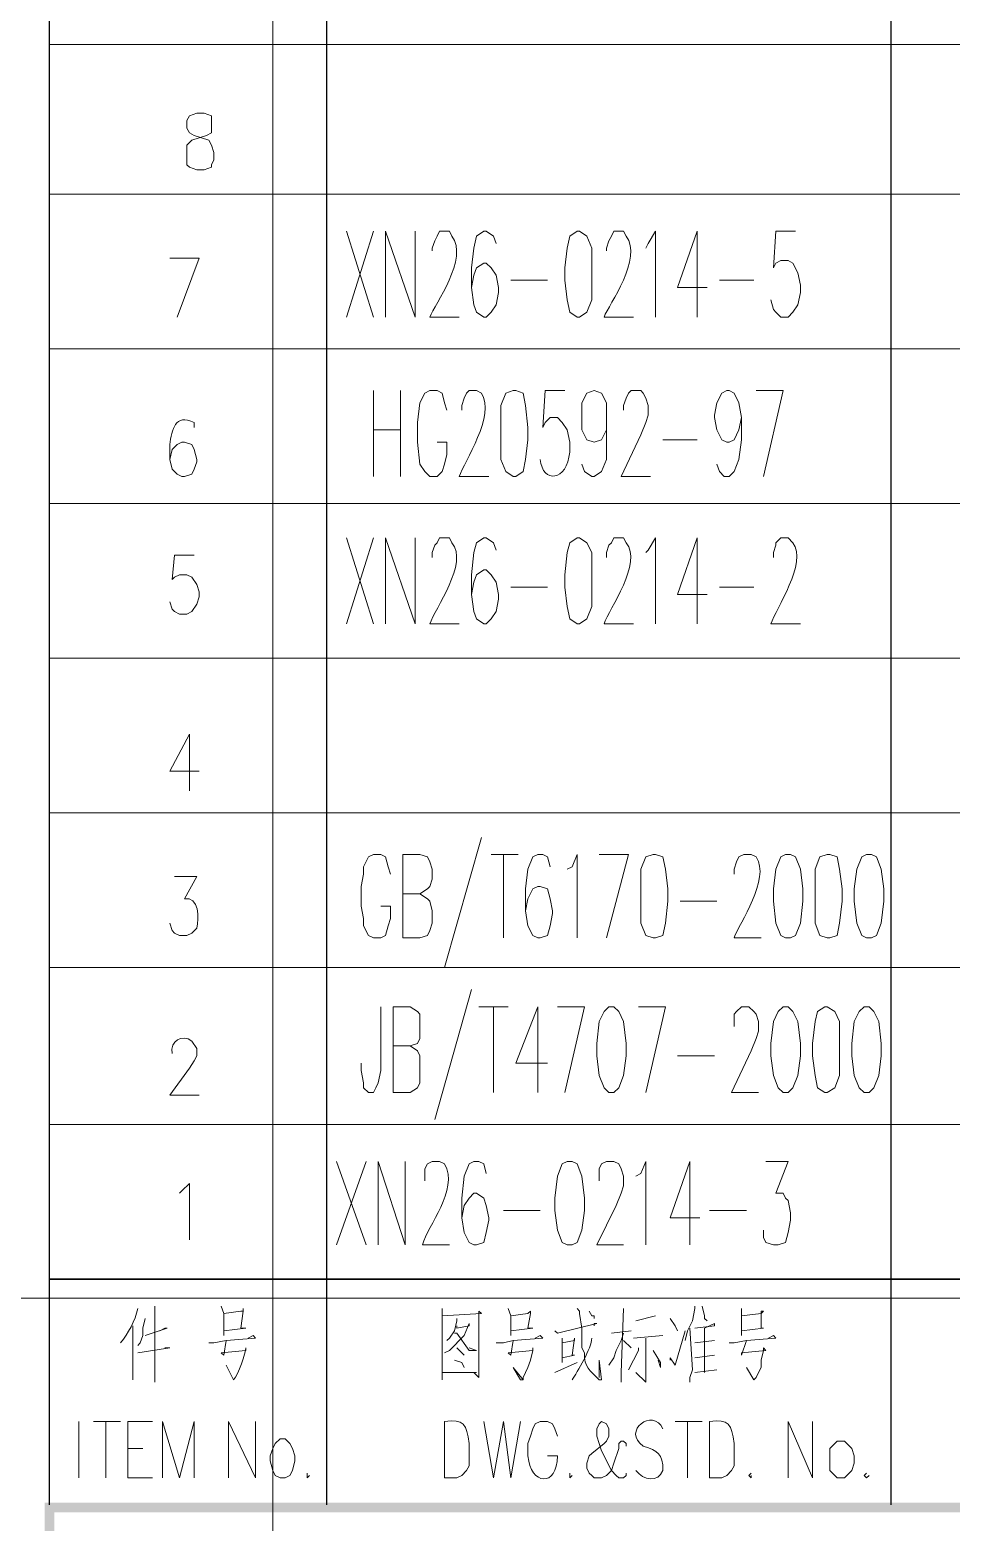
# Model space of a CAD drawing. Header units: millimetres. Extents: x 0 to 825, y 0 to 1167.
# Drawn here: x 559.4 to 627, y 100.4 to 209.8 of the extents above; entities that cross this region are included whole.
import ezdxf

# ---------------------------------------------------------------- set-up
doc = ezdxf.new("R2010")
doc.units = ezdxf.units.MM
doc.layers.add('1', color=7, linetype='Continuous')

msp = doc.modelspace()

# ---------------------------------------------------------------- hatches: boundary and pattern name
h = msp.add_hatch(color=0)
h.dxf.hatch_style = 2
h.paths.add_polyline_path([(810.861732, 101.841732), (561.201732, 101.121732), (560.481732, 101.841732)])
h = msp.add_hatch(color=0)
h.dxf.hatch_style = 2
h.paths.add_polyline_path([(561.201732, 101.121732), (560.481732, 101.841732), (561.201732, 14.541732)])
h = msp.add_hatch(color=0)
h.dxf.hatch_style = 2
h.paths.add_polyline_path([(560.481732, 101.841732), (561.201732, 14.541732), (560.481732, 13.821732)])
h = msp.add_hatch(color=0)
h.dxf.hatch_style = 2
h.paths.add_polyline_path([(810.141732, 101.121732), (810.861732, 101.841732), (561.201732, 101.121732)])

# ---------------------------------------------------------------- linework, layer by layer
at = {"layer": '1', "color": 30, "lineweight": 9}
for points in [[(577.221732, 0.141732), (577.221732, 1166.901732)], [(824.541732, 116.817732), (0.141732, 116.817732)]]:
    msp.add_lwpolyline(points, dxfattribs=at)
at = {"layer": '1', "color": 0, "lineweight": 25}
for points in [[(560.841732, 101.661732), (560.841732, 401.721732)], [(581.181732, 118.221732), (581.181732, 401.721732)], [(622.581732, 118.221732), (622.581732, 401.721732)], [(810.501732, 118.221732), (560.841732, 118.221732), (809.241732, 118.221732)], [(581.181732, 101.661732), (581.181732, 118.221732)], [(622.581732, 101.661732), (622.581732, 118.221732)]]:
    msp.add_lwpolyline(points, dxfattribs=at)
at = {"layer": '1', "color": 0, "lineweight": 9}
for points in [[(560.841732, 208.761732), (810.501732, 208.761732)], [(571.641732, 203.721732), (571.101732, 203.541732), (570.921732, 203.181732), (570.921732, 202.641732), (571.101732, 202.281732), (571.461732, 202.101732), (572.001732, 201.921732), (572.541732, 201.741732), (572.721732, 201.381732), (572.901732, 200.841732), (572.901732, 200.301732), (572.721732, 199.941732), (572.721732, 199.761732), (572.181732, 199.581732), (571.641732, 199.581732), (571.101732, 199.761732), (570.921732, 199.941732), (570.921732, 200.301732), (570.921732, 200.841732), (570.921732, 201.381732), (571.281732, 201.741732), (571.821732, 201.921732), (572.361732, 202.101732), (572.721732, 202.281732), (572.721732, 202.641732), (572.721732, 203.181732), (572.721732, 203.541732), (572.181732, 203.721732), (571.641732, 203.721732)], [(810.501732, 197.781732), (560.841732, 197.781732), (810.501732, 197.781732)], [(582.621732, 188.781732), (584.601732, 195.081732)], [(582.621732, 195.081732), (584.601732, 188.781732)], [(585.501732, 188.781732), (585.501732, 195.081732), (587.661732, 188.781732), (587.661732, 195.081732)], [(593.601732, 194.181732), (593.421732, 194.721732), (592.881732, 195.081732), (592.701732, 195.081732), (592.161732, 194.721732), (591.981732, 193.821732), (591.801732, 192.381732), (591.801732, 190.941732), (591.981732, 189.681732), (592.161732, 189.141732), (592.701732, 188.781732), (592.881732, 188.781732), (593.241732, 189.141732), (593.601732, 189.681732), (593.781732, 190.581732), (593.781732, 190.941732), (593.601732, 191.841732), (593.241732, 192.381732), (592.881732, 192.741732), (592.701732, 192.741732), (592.161732, 192.381732), (591.981732, 191.841732), (591.801732, 190.941732)], [(599.541732, 195.081732), (599.001732, 194.721732), (598.821732, 193.821732), (598.641732, 192.381732), (598.641732, 191.481732), (598.821732, 190.041732), (599.001732, 189.141732), (599.541732, 188.781732), (599.721732, 188.781732), (600.261732, 189.141732), (600.621732, 190.041732), (600.621732, 191.481732), (600.621732, 192.381732), (600.621732, 193.821732), (600.261732, 194.721732), (599.721732, 195.081732), (599.541732, 195.081732)], [(604.581732, 193.821732), (604.761732, 194.181732), (605.301732, 195.081732), (605.301732, 188.781732)], [(608.361732, 195.081732), (606.921732, 190.941732), (609.081732, 190.941732)], [(608.361732, 195.081732), (608.361732, 188.781732)], [(615.561732, 195.081732), (614.121732, 195.081732), (613.941732, 192.381732), (614.121732, 192.741732), (614.481732, 192.921732), (615.021732, 192.921732), (615.381732, 192.741732), (615.741732, 192.021732), (615.921732, 191.121732), (615.921732, 190.581732), (615.741732, 189.681732), (615.381732, 189.141732), (615.021732, 188.781732), (614.481732, 188.781732), (614.121732, 189.141732), (613.941732, 189.321732), (613.761732, 190.041732)], [(569.661732, 193.101732), (571.821732, 193.101732), (570.201732, 188.781732)], [(594.681732, 191.481732), (597.381732, 191.481732)], [(609.981732, 191.481732), (612.501732, 191.481732)], [(810.501732, 186.441732), (560.841732, 186.441732)], [(584.601732, 177.081732), (584.601732, 183.381732)], [(586.581732, 183.381732), (586.581732, 177.081732)], [(590.001732, 181.941732), (589.821732, 182.481732), (589.641732, 183.201732), (589.281732, 183.381732), (588.741732, 183.381732), (588.381732, 183.201732), (588.021732, 182.481732), (587.841732, 181.041732), (587.841732, 179.601732), (588.021732, 177.981732), (588.381732, 177.441732), (588.741732, 177.081732), (589.281732, 177.081732), (589.641732, 177.441732), (589.821732, 177.981732), (590.001732, 178.701732), (590.001732, 179.601732), (589.281732, 179.601732)], [(594.861732, 183.381732), (594.321732, 183.201732), (593.961732, 182.301732), (593.961732, 180.681732), (593.961732, 179.781732), (593.961732, 178.341732), (594.321732, 177.441732), (594.861732, 177.081732), (595.041732, 177.081732), (595.581732, 177.441732), (595.761732, 178.341732), (595.941732, 179.781732), (595.941732, 180.681732), (595.761732, 182.301732), (595.581732, 183.201732), (595.041732, 183.381732), (594.861732, 183.381732)], [(601.701732, 181.401732), (601.701732, 180.501732), (601.341732, 179.781732), (600.801732, 179.601732), (600.801732, 179.601732), (600.261732, 179.781732), (599.901732, 180.501732), (599.901732, 181.401732), (599.901732, 181.581732), (599.901732, 182.481732), (600.261732, 183.201732), (600.801732, 183.381732), (600.801732, 183.381732), (601.341732, 183.201732), (601.701732, 182.481732), (601.701732, 181.401732), (601.701732, 179.781732), (601.701732, 178.341732), (601.341732, 177.441732), (600.801732, 177.081732), (600.621732, 177.081732), (600.081732, 177.441732), (599.901732, 177.981732)], [(602.961732, 181.941732), (602.961732, 182.301732), (603.141732, 182.841732), (603.321732, 183.201732), (603.501732, 183.381732), (604.221732, 183.381732), (604.401732, 183.201732), (604.581732, 182.841732), (604.761732, 182.301732), (604.761732, 181.581732), (604.581732, 181.041732), (604.221732, 180.141732), (602.781732, 177.081732), (604.941732, 177.081732)], [(611.601732, 181.401732), (611.421732, 180.501732), (611.061732, 179.781732), (610.701732, 179.601732), (610.521732, 179.601732), (610.161732, 179.781732), (609.801732, 180.501732), (609.621732, 181.401732), (609.621732, 181.581732), (609.801732, 182.481732), (610.161732, 183.201732), (610.521732, 183.381732), (610.701732, 183.381732), (611.061732, 183.201732), (611.421732, 182.481732), (611.601732, 181.401732), (611.601732, 179.781732), (611.421732, 178.341732), (611.061732, 177.441732), (610.701732, 177.081732), (610.341732, 177.081732), (609.981732, 177.441732), (609.801732, 177.981732)], [(612.681732, 183.381732), (614.661732, 183.381732), (613.221732, 177.081732)], [(584.601732, 180.501732), (586.581732, 180.501732)], [(605.841732, 179.781732), (608.361732, 179.781732)], [(810.501732, 175.101732), (560.841732, 175.101732)], [(582.621732, 166.281732), (584.601732, 172.581732)], [(582.621732, 172.581732), (584.601732, 166.281732)], [(585.501732, 166.281732), (585.501732, 172.581732), (587.661732, 166.281732), (587.661732, 172.581732)], [(593.601732, 171.681732), (593.421732, 172.221732), (592.881732, 172.581732), (592.701732, 172.581732), (592.161732, 172.221732), (591.981732, 171.501732), (591.801732, 169.881732), (591.801732, 168.441732), (591.981732, 167.181732), (592.161732, 166.641732), (592.701732, 166.281732), (592.881732, 166.281732), (593.241732, 166.641732), (593.601732, 167.181732), (593.781732, 168.081732), (593.781732, 168.441732), (593.601732, 169.341732), (593.241732, 169.881732), (592.881732, 170.241732), (592.701732, 170.241732), (592.161732, 169.881732), (591.981732, 169.341732), (591.801732, 168.441732)], [(599.541732, 172.581732), (599.001732, 172.221732), (598.821732, 171.501732), (598.641732, 169.881732), (598.641732, 168.981732), (598.821732, 167.541732), (599.001732, 166.641732), (599.541732, 166.281732), (599.721732, 166.281732), (600.261732, 166.641732), (600.621732, 167.541732), (600.621732, 168.981732), (600.621732, 169.881732), (600.621732, 171.501732), (600.261732, 172.221732), (599.721732, 172.581732), (599.541732, 172.581732)], [(604.581732, 171.501732), (604.761732, 171.681732), (605.301732, 172.581732), (605.301732, 166.281732)], [(608.361732, 172.581732), (606.921732, 168.441732), (609.081732, 168.441732)], [(608.361732, 172.581732), (608.361732, 166.281732)], [(571.461732, 171.321732), (570.021732, 171.321732), (569.841732, 169.521732), (570.021732, 169.701732), (570.381732, 169.881732), (570.921732, 169.881732), (571.281732, 169.701732), (571.641732, 169.161732), (571.821732, 168.621732), (571.821732, 168.261732), (571.641732, 167.721732), (571.281732, 167.181732), (570.921732, 167.001732), (570.381732, 167.001732), (570.021732, 167.181732), (569.841732, 167.361732), (569.661732, 167.901732)], [(594.681732, 168.981732), (597.381732, 168.981732)], [(609.981732, 168.981732), (612.501732, 168.981732)], [(810.501732, 163.761732), (560.841732, 163.761732)], [(571.101732, 158.181732), (569.661732, 155.481732), (571.821732, 155.481732)], [(571.101732, 158.181732), (571.101732, 154.041732)], [(810.501732, 152.421732), (560.841732, 152.421732)], [(592.521732, 150.621732), (589.821732, 141.081732)], [(585.861732, 147.921732), (585.681732, 148.461732), (585.501732, 149.181732), (585.141732, 149.361732), (584.601732, 149.361732), (584.241732, 149.181732), (583.881732, 148.461732), (583.881732, 147.921732), (583.701732, 147.021732), (583.701732, 145.581732), (583.881732, 144.681732), (583.881732, 144.141732), (584.241732, 143.421732), (584.601732, 143.241732), (585.141732, 143.241732), (585.501732, 143.421732), (585.681732, 144.141732), (585.861732, 144.681732), (585.861732, 145.581732), (585.141732, 145.581732)], [(586.761732, 143.241732), (586.761732, 149.361732), (588.021732, 149.361732), (588.561732, 149.181732), (588.741732, 148.821732), (588.921732, 148.281732), (588.921732, 147.561732), (588.741732, 147.021732), (588.561732, 146.841732), (588.021732, 146.481732), (586.761732, 146.481732)], [(593.241732, 149.361732), (595.221732, 149.361732)], [(594.141732, 149.361732), (594.141732, 143.241732)], [(597.561732, 148.461732), (597.381732, 149.181732), (597.021732, 149.361732), (596.661732, 149.361732), (596.301732, 149.181732), (595.941732, 148.281732), (595.761732, 146.841732), (595.761732, 145.221732), (595.941732, 144.141732), (596.301732, 143.421732), (596.661732, 143.241732), (596.841732, 143.241732), (597.381732, 143.421732), (597.561732, 144.141732), (597.741732, 145.041732), (597.741732, 145.221732), (597.561732, 146.121732), (597.381732, 146.841732), (596.841732, 147.021732), (596.661732, 147.021732), (596.301732, 146.841732), (595.941732, 146.121732), (595.761732, 145.221732)], [(598.821732, 148.281732), (599.181732, 148.461732), (599.541732, 149.361732), (599.541732, 143.241732)], [(601.161732, 149.361732), (603.321732, 149.361732), (601.701732, 143.241732)], [(605.121732, 149.361732), (604.581732, 149.181732), (604.221732, 148.281732), (604.221732, 146.841732), (604.221732, 145.941732), (604.221732, 144.321732), (604.581732, 143.421732), (605.121732, 143.241732), (605.301732, 143.241732), (605.841732, 143.421732), (606.021732, 144.321732), (606.201732, 145.941732), (606.201732, 146.841732), (606.021732, 148.281732), (605.841732, 149.181732), (605.301732, 149.361732), (605.121732, 149.361732)], [(614.841732, 149.361732), (614.481732, 149.181732), (614.121732, 148.281732), (613.941732, 146.841732), (613.941732, 145.941732), (614.121732, 144.321732), (614.481732, 143.421732), (614.841732, 143.241732), (615.201732, 143.241732), (615.561732, 143.421732), (615.921732, 144.321732), (616.101732, 145.941732), (616.101732, 146.841732), (615.921732, 148.281732), (615.561732, 149.181732), (615.201732, 149.361732), (614.841732, 149.361732)], [(617.901732, 149.361732), (617.361732, 149.181732), (617.001732, 148.281732), (617.001732, 146.841732), (617.001732, 145.941732), (617.001732, 144.321732), (617.361732, 143.421732), (617.901732, 143.241732), (618.081732, 143.241732), (618.621732, 143.421732), (618.801732, 144.321732), (618.981732, 145.941732), (618.981732, 146.841732), (618.801732, 148.281732), (618.621732, 149.181732), (618.081732, 149.361732), (617.901732, 149.361732)], [(620.781732, 149.361732), (620.421732, 149.181732), (620.061732, 148.281732), (619.881732, 146.841732), (619.881732, 145.941732), (620.061732, 144.321732), (620.421732, 143.421732), (620.781732, 143.241732), (621.141732, 143.241732), (621.501732, 143.421732), (621.861732, 144.321732), (622.041732, 145.941732), (622.041732, 146.841732), (621.861732, 148.281732), (621.501732, 149.181732), (621.141732, 149.361732), (620.781732, 149.361732)], [(588.021732, 146.481732), (588.561732, 146.121732), (588.741732, 145.941732), (588.921732, 145.221732), (588.921732, 144.321732), (588.741732, 143.781732), (588.561732, 143.421732), (588.021732, 143.241732), (586.761732, 143.241732)], [(607.101732, 145.941732), (609.801732, 145.941732)], [(810.501732, 141.081732), (560.841732, 141.081732)], [(591.801732, 139.461732), (589.101732, 129.921732)], [(585.141732, 138.201732), (585.141732, 133.521732), (584.961732, 132.621732), (584.781732, 132.261732), (584.601732, 131.901732), (584.241732, 131.901732), (583.881732, 132.261732), (583.881732, 132.621732), (583.701732, 133.521732), (583.701732, 134.061732)], [(586.041732, 131.901732), (586.041732, 138.201732), (587.301732, 138.201732), (587.841732, 137.841732), (588.021732, 137.661732), (588.021732, 137.121732), (588.021732, 136.401732), (588.021732, 135.861732), (587.841732, 135.501732), (587.301732, 135.321732), (586.041732, 135.321732)], [(592.341732, 138.201732), (594.501732, 138.201732)], [(593.421732, 138.201732), (593.421732, 131.901732)], [(596.661732, 138.201732), (595.041732, 134.061732), (597.381732, 134.061732)], [(596.661732, 138.201732), (596.661732, 131.901732)], [(598.101732, 138.201732), (600.081732, 138.201732), (598.641732, 131.901732)], [(601.881732, 138.201732), (601.521732, 137.841732), (601.161732, 137.121732), (600.981732, 135.501732), (600.981732, 134.601732), (601.161732, 133.161732), (601.521732, 132.261732), (601.881732, 131.901732), (602.241732, 131.901732), (602.601732, 132.261732), (602.961732, 133.161732), (603.141732, 134.601732), (603.141732, 135.501732), (602.961732, 137.121732), (602.601732, 137.841732), (602.241732, 138.201732), (601.881732, 138.201732)], [(604.041732, 138.201732), (606.021732, 138.201732), (604.581732, 131.901732)], [(611.061732, 136.761732), (611.061732, 137.121732), (611.061732, 137.661732), (611.241732, 137.841732), (611.601732, 138.201732), (612.141732, 138.201732), (612.501732, 137.841732), (612.681732, 137.661732), (612.861732, 137.121732), (612.861732, 136.401732), (612.681732, 135.861732), (612.321732, 134.961732), (610.881732, 131.901732), (612.861732, 131.901732)], [(614.661732, 138.201732), (614.301732, 137.841732), (613.941732, 137.121732), (613.761732, 135.501732), (613.761732, 134.601732), (613.941732, 133.161732), (614.301732, 132.261732), (614.661732, 131.901732), (615.021732, 131.901732), (615.381732, 132.261732), (615.741732, 133.161732), (615.921732, 134.601732), (615.921732, 135.501732), (615.741732, 137.121732), (615.381732, 137.841732), (615.021732, 138.201732), (614.661732, 138.201732)], [(617.721732, 138.201732), (617.181732, 137.841732), (617.001732, 137.121732), (616.821732, 135.501732), (616.821732, 134.601732), (617.001732, 133.161732), (617.181732, 132.261732), (617.721732, 131.901732), (617.901732, 131.901732), (618.441732, 132.261732), (618.801732, 133.161732), (618.801732, 134.601732), (618.801732, 135.501732), (618.801732, 137.121732), (618.441732, 137.841732), (617.901732, 138.201732), (617.721732, 138.201732)], [(620.601732, 138.201732), (620.241732, 137.841732), (619.881732, 137.121732), (619.701732, 135.501732), (619.701732, 134.601732), (619.881732, 133.161732), (620.241732, 132.261732), (620.601732, 131.901732), (620.961732, 131.901732), (621.321732, 132.261732), (621.681732, 133.161732), (621.861732, 134.601732), (621.861732, 135.501732), (621.681732, 137.121732), (621.321732, 137.841732), (620.961732, 138.201732), (620.601732, 138.201732)], [(587.301732, 135.321732), (587.841732, 134.961732), (588.021732, 134.601732), (588.021732, 134.061732), (588.021732, 133.161732), (588.021732, 132.621732), (587.841732, 132.261732), (587.301732, 131.901732), (586.041732, 131.901732)], [(606.921732, 134.601732), (609.621732, 134.601732)], [(810.501732, 129.561732), (560.841732, 129.561732)], [(581.901732, 120.741732), (584.061732, 126.861732)], [(581.901732, 126.861732), (584.061732, 120.741732)], [(584.961732, 120.741732), (584.961732, 126.861732), (586.941732, 120.741732), (586.941732, 126.861732)], [(592.881732, 125.961732), (592.701732, 126.681732), (592.341732, 126.861732), (591.981732, 126.861732), (591.621732, 126.681732), (591.261732, 125.781732), (591.081732, 124.161732), (591.081732, 122.721732), (591.261732, 121.641732), (591.621732, 120.921732), (591.981732, 120.741732), (592.161732, 120.741732), (592.701732, 120.921732), (592.881732, 121.641732), (593.061732, 122.541732), (593.061732, 122.721732), (592.881732, 123.621732), (592.701732, 124.161732), (592.161732, 124.521732), (591.981732, 124.521732), (591.621732, 124.161732), (591.261732, 123.621732), (591.081732, 122.721732)], [(598.821732, 126.861732), (598.461732, 126.681732), (598.101732, 125.781732), (597.921732, 124.161732), (597.921732, 123.261732), (598.101732, 121.821732), (598.461732, 120.921732), (598.821732, 120.741732), (599.181732, 120.741732), (599.541732, 120.921732), (599.901732, 121.821732), (600.081732, 123.261732), (600.081732, 124.161732), (599.901732, 125.781732), (599.541732, 126.681732), (599.181732, 126.861732), (598.821732, 126.861732)], [(601.161732, 125.421732), (601.161732, 125.781732), (601.161732, 126.321732), (601.341732, 126.681732), (601.701732, 126.861732), (602.241732, 126.861732), (602.601732, 126.681732), (602.781732, 126.321732), (602.961732, 125.781732), (602.961732, 125.061732), (602.781732, 124.521732), (602.421732, 123.621732), (600.981732, 120.741732), (602.961732, 120.741732)], [(603.861732, 125.781732), (604.221732, 125.961732), (604.581732, 126.861732), (604.581732, 120.741732)], [(607.821732, 126.861732), (606.381732, 122.721732), (608.541732, 122.721732)], [(607.821732, 126.861732), (607.821732, 120.741732)], [(613.401732, 126.861732), (615.021732, 126.861732), (614.121732, 124.521732), (614.661732, 124.521732), (614.841732, 124.161732), (615.021732, 123.981732), (615.201732, 123.081732), (615.201732, 122.541732), (615.021732, 121.641732), (614.841732, 120.921732), (614.301732, 120.741732), (613.941732, 120.741732), (613.401732, 120.921732), (613.221732, 121.281732), (613.221732, 121.821732)], [(570.381732, 124.521732), (570.561732, 124.701732), (571.101732, 125.241732), (571.101732, 121.101732)], [(594.141732, 123.261732), (596.841732, 123.261732)], [(609.261732, 123.261732), (611.961732, 123.261732)], [(568.581732, 116.241732), (568.581732, 116.061732), (568.581732, 116.061732), (568.581732, 110.661732), (568.581732, 111.201732), (568.581732, 111.741732)], [(573.441732, 116.241732), (573.621732, 115.701732), (573.621732, 114.081732), (573.621732, 114.441732), (575.241732, 114.621732), (574.881732, 114.621732), (575.061732, 115.881732), (575.061732, 116.061732), (575.061732, 115.881732), (574.881732, 115.881732), (573.621732, 115.701732)], [(589.641732, 116.061732), (589.641732, 115.521732), (589.641732, 110.841732), (589.641732, 111.381732), (592.161732, 111.381732), (591.981732, 111.381732), (591.621732, 111.381732)], [(594.501732, 116.061732), (594.681732, 115.521732), (594.681732, 114.081732), (594.681732, 114.441732), (596.301732, 114.621732), (595.941732, 114.621732), (596.121732, 115.701732), (596.121732, 115.881732), (596.121732, 115.881732), (595.941732, 115.701732), (594.681732, 115.521732)], [(602.961732, 116.061732), (602.781732, 111.381732), (602.781732, 110.661732), (602.781732, 111.021732), (602.781732, 111.561732)], [(608.181732, 116.241732), (608.181732, 116.061732), (608.001732, 115.161732), (607.641732, 114.441732), (607.461732, 113.721732)], [(608.721732, 116.241732), (608.901732, 115.521732), (608.901732, 115.341732), (609.081732, 115.161732)], [(611.601732, 116.061732), (611.601732, 115.521732), (611.601732, 114.081732), (611.601732, 114.441732), (613.221732, 114.621732), (613.041732, 114.621732), (613.041732, 115.701732), (613.041732, 115.881732), (613.221732, 115.881732), (613.041732, 115.701732), (611.601732, 115.521732)], [(567.861732, 115.341732), (567.681732, 114.621732), (567.681732, 114.081732), (567.501732, 113.541732), (567.321732, 113.361732)], [(589.641732, 115.521732), (592.521732, 115.701732), (592.341732, 115.881732), (592.341732, 115.521732), (592.341732, 111.381732), (592.341732, 111.021732), (591.981732, 111.381732)], [(590.721732, 114.801732), (590.721732, 114.621732), (591.621732, 114.801732), (591.621732, 114.981732), (591.261732, 114.081732), (590.901732, 113.721732), (590.541732, 113.361732), (590.181732, 113.001732), (589.821732, 112.821732)], [(590.721732, 115.341732), (590.721732, 115.161732), (590.541732, 114.441732), (590.181732, 113.901732), (590.001732, 113.721732)], [(597.921732, 114.441732), (598.101732, 114.261732), (598.101732, 114.261732), (600.981732, 114.981732), (600.801732, 114.981732), (600.801732, 114.801732)], [(600.441732, 115.881732), (600.621732, 115.521732), (600.801732, 115.521732), (600.801732, 115.341732)], [(603.861732, 115.161732), (605.301732, 115.521732)], [(606.381732, 115.341732), (606.741732, 114.801732), (606.921732, 114.441732)], [(608.181732, 114.621732), (609.621732, 114.801732), (609.621732, 114.981732), (609.261732, 114.801732), (608.901732, 114.621732), (608.901732, 111.381732)], [(566.961732, 114.801732), (566.961732, 110.841732), (566.961732, 111.561732)], [(567.861732, 114.081732), (569.481732, 114.621732), (569.301732, 114.621732), (568.941732, 114.441732)], [(572.541732, 113.541732), (572.901732, 113.541732), (573.801732, 113.721732), (575.961732, 113.901732), (575.781732, 114.081732), (575.421732, 113.901732)], [(590.541732, 114.261732), (590.721732, 114.261732), (591.621732, 113.001732), (592.161732, 113.001732), (591.621732, 113.181732), (591.621732, 113.181732)], [(593.601732, 113.541732), (594.141732, 113.541732), (594.861732, 113.721732), (597.021732, 113.901732), (596.841732, 114.081732), (596.481732, 113.901732)], [(598.461732, 113.901732), (598.461732, 113.541732), (598.461732, 112.821732), (598.461732, 112.101732), (598.461732, 112.461732), (599.361732, 112.641732), (599.181732, 112.641732), (599.361732, 113.901732), (599.361732, 113.721732), (598.461732, 113.541732)], [(602.961732, 114.261732), (602.781732, 113.721732), (602.421732, 113.001732), (602.241732, 112.461732), (601.881732, 111.921732)], [(602.061732, 114.261732), (603.501732, 114.441732)], [(603.681732, 113.901732), (605.841732, 114.081732)], [(604.581732, 113.901732), (604.581732, 113.541732), (604.581732, 110.841732), (604.581732, 110.661732), (603.861732, 111.381732), (604.581732, 110.661732)], [(606.381732, 112.281732), (606.381732, 112.461732), (606.741732, 111.921732), (607.461732, 114.441732)], [(607.821732, 114.621732), (608.001732, 111.561732), (607.821732, 111.021732), (607.821732, 110.661732), (607.821732, 111.021732)], [(610.701732, 113.541732), (611.061732, 113.541732), (611.961732, 113.721732), (614.121732, 113.901732), (613.941732, 114.081732), (613.581732, 113.901732)], [(567.321732, 112.821732), (569.661732, 113.181732), (569.481732, 113.181732), (569.301732, 113.181732)], [(590.721732, 113.181732), (591.081732, 112.821732), (591.261732, 112.641732)], [(594.861732, 113.721732), (594.681732, 112.641732), (594.501732, 112.821732), (596.301732, 113.001732), (596.301732, 113.181732), (596.301732, 113.001732), (596.121732, 112.281732), (595.941732, 111.741732), (595.761732, 111.381732), (595.581732, 111.021732), (595.581732, 110.841732), (595.401732, 110.841732), (594.861732, 111.741732), (595.581732, 110.841732)], [(602.961732, 113.721732), (603.501732, 113.181732)], [(604.041732, 113.181732), (604.041732, 113.001732), (603.321732, 111.561732)], [(605.121732, 113.001732), (605.661732, 112.101732), (605.661732, 111.741732), (605.481732, 112.281732)], [(608.181732, 113.541732), (609.621732, 113.721732)], [(611.961732, 113.721732), (611.601732, 112.641732), (611.601732, 112.821732), (613.401732, 113.001732), (613.221732, 113.181732), (613.221732, 113.001732), (613.041732, 112.281732), (613.041732, 111.741732), (612.861732, 111.381732), (612.681732, 111.021732), (612.501732, 110.841732), (612.501732, 110.841732), (611.961732, 111.741732), (612.501732, 110.841732)], [(590.541732, 112.281732), (591.081732, 112.101732), (591.261732, 111.741732)], [(597.921732, 111.381732), (597.921732, 111.381732), (599.541732, 112.101732)], [(608.181732, 112.461732), (609.621732, 112.641732)], [(608.181732, 111.381732), (609.801732, 111.561732)], [(563.001732, 103.641732), (563.001732, 107.781732)], [(564.081732, 107.781732), (566.061732, 107.781732)], [(564.981732, 107.781732), (564.981732, 103.641732)], [(566.601732, 103.641732), (566.601732, 107.781732), (568.401732, 107.781732)], [(569.121732, 103.641732), (569.121732, 107.781732), (570.381732, 103.641732), (571.461732, 107.781732), (571.461732, 103.641732)], [(573.981732, 103.641732), (573.981732, 107.781732), (575.961732, 103.641732), (575.961732, 107.781732)], [(592.701732, 107.781732), (593.421732, 103.641732), (594.141732, 107.781732), (594.681732, 103.641732), (595.401732, 107.781732)], [(603.141732, 105.981732), (603.141732, 106.161732), (602.961732, 106.341732), (602.781732, 106.341732), (602.601732, 106.161732), (602.601732, 105.801732), (602.241732, 104.721732), (602.061732, 104.181732), (601.701732, 103.821732), (601.341732, 103.641732), (600.801732, 103.641732), (600.621732, 103.821732), (600.441732, 104.001732), (600.261732, 104.361732), (600.261732, 104.721732), (600.441732, 105.261732), (600.621732, 105.441732), (601.521732, 106.161732), (601.701732, 106.341732), (601.881732, 106.701732), (601.881732, 107.241732), (601.701732, 107.601732), (601.341732, 107.781732), (601.161732, 107.601732), (600.981732, 107.241732), (600.981732, 106.701732), (601.161732, 106.161732), (601.341732, 105.621732), (602.061732, 104.181732), (602.421732, 103.821732), (602.601732, 103.641732), (602.961732, 103.641732), (603.141732, 103.821732), (603.141732, 104.001732)], [(606.741732, 107.781732), (608.721732, 107.781732)], [(607.641732, 107.781732), (607.641732, 103.641732)], [(615.021732, 103.641732), (615.021732, 107.781732), (616.821732, 103.641732), (616.821732, 107.781732)], [(577.761732, 106.521732), (577.401732, 106.161732), (577.221732, 105.801732), (577.041732, 105.261732), (577.041732, 104.901732), (577.221732, 104.181732), (577.401732, 103.821732), (577.761732, 103.641732), (578.121732, 103.641732), (578.481732, 103.821732), (578.661732, 104.181732), (578.841732, 104.901732), (578.841732, 105.261732), (578.661732, 105.801732), (578.481732, 106.161732), (578.121732, 106.521732), (577.761732, 106.521732)], [(618.621732, 106.341732), (618.441732, 106.161732), (618.081732, 105.801732), (618.081732, 105.261732), (618.081732, 104.721732), (618.081732, 104.181732), (618.441732, 103.821732), (618.621732, 103.641732), (619.161732, 103.641732), (619.341732, 103.821732), (619.701732, 104.181732), (619.881732, 104.721732), (619.881732, 105.261732), (619.701732, 105.801732), (619.341732, 106.161732), (619.161732, 106.341732), (618.621732, 106.341732)], [(566.601732, 105.801732), (567.681732, 105.801732)], [(579.741732, 104.001732), (579.741732, 103.821732), (579.741732, 103.641732), (579.921732, 103.821732)], [(599.001732, 104.001732), (599.001732, 103.821732), (599.001732, 103.641732), (599.181732, 103.821732)], [(612.321732, 104.001732), (612.141732, 103.821732), (612.321732, 103.641732), (612.321732, 103.821732)], [(620.781732, 104.001732), (620.601732, 103.821732), (620.781732, 103.641732), (620.961732, 103.821732)], [(566.601732, 103.641732), (568.401732, 103.641732)]]:
    msp.add_lwpolyline(points, dxfattribs=at)
for points, knots in [([(588.921732, 193.641732), (588.921732, 193.641732), (588.921732, 193.821732), (588.921732, 193.821732), (588.921732, 193.821732), (589.101732, 194.361732), (589.101732, 194.361732), (589.101732, 194.361732), (589.281732, 194.721732), (589.281732, 194.721732), (589.281732, 194.721732), (589.461732, 195.081732), (589.461732, 195.081732), (589.461732, 195.081732), (590.181732, 195.081732), (590.181732, 195.081732), (590.181732, 195.081732), (590.361732, 194.721732), (590.361732, 194.721732), (591.621732, 193.101732), (589.101732, 189.681732), (588.741732, 188.781732), (588.741732, 188.781732), (590.901732, 188.781732), (590.901732, 188.781732)], [0, 0, 0, 0, 1, 1, 1, 2, 2, 2, 3, 3, 3, 4, 4, 4, 5, 5, 5, 6, 6, 6, 7, 7, 7, 8, 8, 8, 8]), ([(601.701732, 193.641732), (601.701732, 193.641732), (601.701732, 193.821732), (601.701732, 193.821732), (601.701732, 193.821732), (601.881732, 194.361732), (601.881732, 194.361732), (601.881732, 194.361732), (602.061732, 194.721732), (602.061732, 194.721732), (602.061732, 194.721732), (602.241732, 195.081732), (602.241732, 195.081732), (602.241732, 195.081732), (602.961732, 195.081732), (602.961732, 195.081732), (602.961732, 195.081732), (603.141732, 194.721732), (603.141732, 194.721732), (604.401732, 193.101732), (601.881732, 189.681732), (601.521732, 188.781732), (601.521732, 188.781732), (603.681732, 188.781732), (603.681732, 188.781732)], [0, 0, 0, 0, 1, 1, 1, 2, 2, 2, 3, 3, 3, 4, 4, 4, 5, 5, 5, 6, 6, 6, 7, 7, 7, 8, 8, 8, 8]), ([(591.081732, 181.941732), (591.081732, 181.941732), (591.081732, 182.301732), (591.081732, 182.301732), (591.081732, 182.301732), (591.261732, 182.841732), (591.261732, 182.841732), (591.261732, 182.841732), (591.441732, 183.201732), (591.441732, 183.201732), (591.441732, 183.201732), (591.621732, 183.381732), (591.621732, 183.381732), (591.621732, 183.381732), (592.161732, 183.381732), (592.161732, 183.381732), (592.161732, 183.381732), (592.521732, 183.201732), (592.521732, 183.201732), (593.601732, 181.581732), (591.261732, 178.161732), (590.901732, 177.081732), (590.901732, 177.081732), (593.061732, 177.081732), (593.061732, 177.081732)], [0, 0, 0, 0, 1, 1, 1, 2, 2, 2, 3, 3, 3, 4, 4, 4, 5, 5, 5, 6, 6, 6, 7, 7, 7, 8, 8, 8, 8]), ([(598.641732, 183.381732), (598.641732, 183.381732), (597.201732, 183.381732), (597.201732, 183.381732), (597.201732, 183.381732), (597.021732, 180.681732), (597.021732, 180.681732), (597.021732, 180.681732), (597.201732, 181.041732), (597.201732, 181.041732), (597.201732, 181.041732), (597.561732, 181.401732), (597.561732, 181.401732), (597.561732, 181.401732), (598.101732, 181.401732), (598.101732, 181.401732), (598.101732, 181.401732), (598.461732, 181.041732), (598.461732, 181.041732), (598.461732, 181.041732), (598.821732, 180.501732), (598.821732, 180.501732), (598.821732, 180.501732), (599.001732, 179.601732), (599.001732, 179.601732), (599.001732, 179.601732), (599.001732, 178.881732), (599.001732, 178.881732), (598.821732, 176.721732), (597.021732, 176.541732), (596.841732, 178.341732)], [0, 0, 0, 0, 1, 1, 1, 2, 2, 2, 3, 3, 3, 4, 4, 4, 5, 5, 5, 6, 6, 6, 7, 7, 7, 8, 8, 8, 9, 9, 9, 10, 10, 10, 10]), ([(571.461732, 180.681732), (571.461732, 180.681732), (571.461732, 181.041732), (571.461732, 181.041732), (570.021732, 181.761732), (569.841732, 180.501732), (569.661732, 179.421732), (569.661732, 179.421732), (569.661732, 178.341732), (569.661732, 178.341732), (569.661732, 178.341732), (569.841732, 177.621732), (569.841732, 177.621732), (569.841732, 177.621732), (570.201732, 177.261732), (570.201732, 177.261732), (570.201732, 177.261732), (570.561732, 177.081732), (570.561732, 177.081732), (570.561732, 177.081732), (570.741732, 177.081732), (570.741732, 177.081732), (570.741732, 177.081732), (571.281732, 177.261732), (571.281732, 177.261732), (571.281732, 177.261732), (571.461732, 177.621732), (571.461732, 177.621732), (571.461732, 177.621732), (571.641732, 178.161732), (571.641732, 178.161732), (571.641732, 178.161732), (571.641732, 178.341732), (571.641732, 178.341732), (571.641732, 178.341732), (571.461732, 179.061732), (571.461732, 179.061732), (571.461732, 179.061732), (571.281732, 179.421732), (571.281732, 179.421732), (571.281732, 179.421732), (570.741732, 179.601732), (570.741732, 179.601732), (570.741732, 179.601732), (570.561732, 179.601732), (570.561732, 179.601732), (570.561732, 179.601732), (570.201732, 179.421732), (570.201732, 179.421732), (570.201732, 179.421732), (569.841732, 179.061732), (569.841732, 179.061732), (569.841732, 179.061732), (569.661732, 178.341732), (569.661732, 178.341732)], [0, 0, 0, 0, 1, 1, 1, 2, 2, 2, 3, 3, 3, 4, 4, 4, 5, 5, 5, 6, 6, 6, 7, 7, 7, 8, 8, 8, 9, 9, 9, 10, 10, 10, 11, 11, 11, 12, 12, 12, 13, 13, 13, 14, 14, 14, 15, 15, 15, 16, 16, 16, 17, 17, 17, 18, 18, 18, 18]), ([(588.921732, 171.141732), (588.921732, 171.141732), (588.921732, 171.501732), (588.921732, 171.501732), (588.921732, 171.501732), (589.101732, 172.041732), (589.101732, 172.041732), (589.101732, 172.041732), (589.281732, 172.221732), (589.281732, 172.221732), (589.281732, 172.221732), (589.461732, 172.581732), (589.461732, 172.581732), (589.461732, 172.581732), (590.181732, 172.581732), (590.181732, 172.581732), (590.181732, 172.581732), (590.361732, 172.221732), (590.361732, 172.221732), (591.621732, 170.781732), (589.101732, 167.361732), (588.741732, 166.281732), (588.741732, 166.281732), (590.901732, 166.281732), (590.901732, 166.281732)], [0, 0, 0, 0, 1, 1, 1, 2, 2, 2, 3, 3, 3, 4, 4, 4, 5, 5, 5, 6, 6, 6, 7, 7, 7, 8, 8, 8, 8]), ([(601.701732, 171.141732), (601.701732, 171.141732), (601.701732, 171.501732), (601.701732, 171.501732), (601.701732, 171.501732), (601.881732, 172.041732), (601.881732, 172.041732), (601.881732, 172.041732), (602.061732, 172.221732), (602.061732, 172.221732), (602.061732, 172.221732), (602.241732, 172.581732), (602.241732, 172.581732), (602.241732, 172.581732), (602.961732, 172.581732), (602.961732, 172.581732), (602.961732, 172.581732), (603.141732, 172.221732), (603.141732, 172.221732), (604.401732, 170.781732), (601.881732, 167.361732), (601.521732, 166.281732), (601.521732, 166.281732), (603.681732, 166.281732), (603.681732, 166.281732)], [0, 0, 0, 0, 1, 1, 1, 2, 2, 2, 3, 3, 3, 4, 4, 4, 5, 5, 5, 6, 6, 6, 7, 7, 7, 8, 8, 8, 8]), ([(613.941732, 171.141732), (613.941732, 171.141732), (613.941732, 171.501732), (613.941732, 171.501732), (613.941732, 171.501732), (614.121732, 172.041732), (614.121732, 172.041732), (614.121732, 172.041732), (614.121732, 172.221732), (614.121732, 172.221732), (614.121732, 172.221732), (614.481732, 172.581732), (614.481732, 172.581732), (614.481732, 172.581732), (615.021732, 172.581732), (615.021732, 172.581732), (615.021732, 172.581732), (615.381732, 172.221732), (615.381732, 172.221732), (616.461732, 170.781732), (614.121732, 167.361732), (613.761732, 166.281732), (613.761732, 166.281732), (615.921732, 166.281732), (615.921732, 166.281732)], [0, 0, 0, 0, 1, 1, 1, 2, 2, 2, 3, 3, 3, 4, 4, 4, 5, 5, 5, 6, 6, 6, 7, 7, 7, 8, 8, 8, 8]), ([(611.061732, 147.921732), (611.061732, 147.921732), (611.061732, 148.281732), (611.061732, 148.281732), (611.061732, 148.281732), (611.241732, 148.821732), (611.241732, 148.821732), (611.241732, 148.821732), (611.421732, 149.181732), (611.421732, 149.181732), (611.421732, 149.181732), (611.781732, 149.361732), (611.781732, 149.361732), (611.781732, 149.361732), (612.321732, 149.361732), (612.321732, 149.361732), (612.321732, 149.361732), (612.681732, 149.181732), (612.681732, 149.181732), (613.761732, 147.561732), (611.421732, 144.321732), (611.061732, 143.241732), (611.061732, 143.241732), (613.041732, 143.241732), (613.041732, 143.241732)], [0, 0, 0, 0, 1, 1, 1, 2, 2, 2, 3, 3, 3, 4, 4, 4, 5, 5, 5, 6, 6, 6, 7, 7, 7, 8, 8, 8, 8]), ([(570.021732, 147.741732), (570.021732, 147.741732), (571.641732, 147.741732), (571.641732, 147.741732), (571.641732, 147.741732), (570.741732, 146.121732), (570.741732, 146.121732), (571.821732, 146.301732), (571.821732, 144.681732), (571.641732, 143.961732), (571.641732, 143.961732), (571.281732, 143.601732), (571.281732, 143.601732), (571.281732, 143.601732), (570.921732, 143.421732), (570.921732, 143.421732), (570.921732, 143.421732), (570.381732, 143.421732), (570.381732, 143.421732), (570.381732, 143.421732), (570.021732, 143.601732), (570.021732, 143.601732), (570.021732, 143.601732), (569.841732, 143.781732), (569.841732, 143.781732), (569.841732, 143.781732), (569.661732, 144.321732), (569.661732, 144.321732)], [0, 0, 0, 0, 1, 1, 1, 2, 2, 2, 3, 3, 3, 4, 4, 4, 5, 5, 5, 6, 6, 6, 7, 7, 7, 8, 8, 8, 9, 9, 9, 9]), ([(569.841732, 134.781732), (569.661732, 135.681732), (570.561732, 136.221732), (571.281732, 135.681732), (571.281732, 135.681732), (571.641732, 135.141732), (571.641732, 135.141732), (571.641732, 135.141732), (571.641732, 134.601732), (571.641732, 134.601732), (571.641732, 134.601732), (571.461732, 134.241732), (571.461732, 134.241732), (571.461732, 134.241732), (571.101732, 133.701732), (571.101732, 133.701732), (571.101732, 133.701732), (569.661732, 131.721732), (569.661732, 131.721732), (569.661732, 131.721732), (571.821732, 131.721732), (571.821732, 131.721732)], [0, 0, 0, 0, 1, 1, 1, 2, 2, 2, 3, 3, 3, 4, 4, 4, 5, 5, 5, 6, 6, 6, 7, 7, 7, 7]), ([(588.381732, 125.421732), (588.381732, 125.421732), (588.381732, 125.781732), (588.381732, 125.781732), (588.381732, 125.781732), (588.381732, 126.321732), (588.381732, 126.321732), (588.381732, 126.321732), (588.561732, 126.681732), (588.561732, 126.681732), (588.561732, 126.681732), (588.921732, 126.861732), (588.921732, 126.861732), (588.921732, 126.861732), (589.461732, 126.861732), (589.461732, 126.861732), (589.461732, 126.861732), (589.821732, 126.681732), (589.821732, 126.681732), (590.901732, 124.701732), (588.561732, 122.181732), (588.201732, 120.741732), (588.201732, 120.741732), (590.181732, 120.741732), (590.181732, 120.741732)], [0, 0, 0, 0, 1, 1, 1, 2, 2, 2, 3, 3, 3, 4, 4, 4, 5, 5, 5, 6, 6, 6, 7, 7, 7, 8, 8, 8, 8]), ([(599.541732, 116.061732), (599.541732, 116.061732), (599.721732, 115.881732), (599.721732, 115.881732), (599.721732, 115.881732), (599.721732, 115.701732), (599.721732, 115.701732), (599.721732, 115.701732), (599.901732, 114.621732), (599.901732, 114.621732), (599.901732, 114.621732), (599.901732, 114.081732), (599.901732, 114.081732), (599.901732, 114.081732), (599.901732, 113.541732), (599.901732, 113.541732), (599.901732, 113.541732), (599.901732, 113.181732), (599.901732, 113.181732), (599.901732, 113.181732), (600.081732, 112.821732), (600.081732, 112.821732), (600.081732, 111.741732), (600.441732, 111.561732), (601.161732, 110.841732), (601.161732, 110.841732), (601.341732, 110.841732), (601.341732, 110.841732), (601.341732, 110.841732), (601.161732, 112.281732), (601.161732, 112.281732), (601.161732, 112.281732), (601.161732, 111.021732), (601.161732, 111.021732)], [0, 0, 0, 0, 1, 1, 1, 2, 2, 2, 3, 3, 3, 4, 4, 4, 5, 5, 5, 6, 6, 6, 7, 7, 7, 8, 8, 8, 9, 9, 9, 10, 10, 10, 11, 11, 11, 11]), ([(573.801732, 113.721732), (573.801732, 113.721732), (573.621732, 112.641732), (573.621732, 112.641732), (573.621732, 112.641732), (573.441732, 112.821732), (573.441732, 112.821732), (573.441732, 112.821732), (575.241732, 113.001732), (575.241732, 113.001732), (575.241732, 113.001732), (575.241732, 113.181732), (575.241732, 113.181732), (575.241732, 112.821732), (574.701732, 111.201732), (574.341732, 110.841732), (574.341732, 110.841732), (573.801732, 111.921732), (573.801732, 111.921732), (573.801732, 111.921732), (574.341732, 110.841732), (574.341732, 110.841732)], [0, 0, 0, 0, 1, 1, 1, 2, 2, 2, 3, 3, 3, 4, 4, 4, 5, 5, 5, 6, 6, 6, 7, 7, 7, 7]), ([(605.841732, 107.241732), (605.121732, 108.861732), (602.781732, 107.061732), (604.401732, 105.981732), (605.481732, 105.621732), (605.841732, 105.441732), (605.841732, 104.181732), (605.481732, 103.281732), (604.401732, 103.461732), (603.861732, 104.181732)], [0, 0, 0, 0, 1, 1, 1, 2, 2, 2, 3, 3, 3, 3]), ([(589.821732, 103.641732), (589.821732, 103.641732), (589.821732, 107.781732), (589.821732, 107.781732), (591.261732, 107.961732), (591.441732, 107.601732), (591.621732, 106.161732), (591.621732, 106.161732), (591.621732, 105.261732), (591.621732, 105.261732), (591.621732, 105.261732), (591.621732, 104.541732), (591.621732, 104.541732), (591.621732, 104.541732), (591.441732, 104.181732), (591.441732, 104.181732), (591.441732, 104.181732), (591.081732, 103.821732), (591.081732, 103.821732), (591.081732, 103.821732), (590.721732, 103.641732), (590.721732, 103.641732), (590.721732, 103.641732), (589.821732, 103.641732), (589.821732, 103.641732)], [0, 0, 0, 0, 1, 1, 1, 2, 2, 2, 3, 3, 3, 4, 4, 4, 5, 5, 5, 6, 6, 6, 7, 7, 7, 8, 8, 8, 8]), ([(598.101732, 106.701732), (598.101732, 106.701732), (597.921732, 107.241732), (597.921732, 107.241732), (597.921732, 107.241732), (597.741732, 107.601732), (597.741732, 107.601732), (597.741732, 107.601732), (597.381732, 107.781732), (597.381732, 107.781732), (597.381732, 107.781732), (596.841732, 107.781732), (596.841732, 107.781732), (596.841732, 107.781732), (596.481732, 107.601732), (596.481732, 107.601732), (596.481732, 107.601732), (596.301732, 107.241732), (596.301732, 107.241732), (596.301732, 107.241732), (596.121732, 106.701732), (596.121732, 106.701732), (596.121732, 106.701732), (595.941732, 106.161732), (595.941732, 106.161732), (595.941732, 106.161732), (595.941732, 105.261732), (595.941732, 105.261732), (596.121732, 103.101732), (598.101732, 102.921732), (598.101732, 105.261732), (598.101732, 105.261732), (597.381732, 105.261732), (597.381732, 105.261732)], [0, 0, 0, 0, 1, 1, 1, 2, 2, 2, 3, 3, 3, 4, 4, 4, 5, 5, 5, 6, 6, 6, 7, 7, 7, 8, 8, 8, 9, 9, 9, 10, 10, 10, 11, 11, 11, 11]), ([(609.261732, 103.641732), (609.261732, 103.641732), (609.261732, 107.781732), (609.261732, 107.781732), (610.701732, 107.961732), (610.881732, 107.601732), (611.061732, 106.161732), (611.061732, 106.161732), (611.061732, 105.261732), (611.061732, 105.261732), (611.061732, 105.261732), (611.061732, 104.541732), (611.061732, 104.541732), (611.061732, 104.541732), (610.881732, 104.181732), (610.881732, 104.181732), (610.881732, 104.181732), (610.521732, 103.821732), (610.521732, 103.821732), (610.521732, 103.821732), (610.161732, 103.641732), (610.161732, 103.641732), (610.161732, 103.641732), (609.261732, 103.641732), (609.261732, 103.641732)], [0, 0, 0, 0, 1, 1, 1, 2, 2, 2, 3, 3, 3, 4, 4, 4, 5, 5, 5, 6, 6, 6, 7, 7, 7, 8, 8, 8, 8])]:
    msp.add_open_spline(points, degree=3, knots=knots, dxfattribs=at)
for points in [[(567.321732, 116.061732), (567.141732, 115.161732), (566.601732, 114.261732), (566.061732, 113.541732)], [(600.621732, 113.901732), (600.621732, 113.181732), (599.541732, 111.381732), (599.181732, 110.841732)]]:
    msp.add_open_spline(points, degree=3, dxfattribs=at)

doc.saveas('drawing.dxf')
